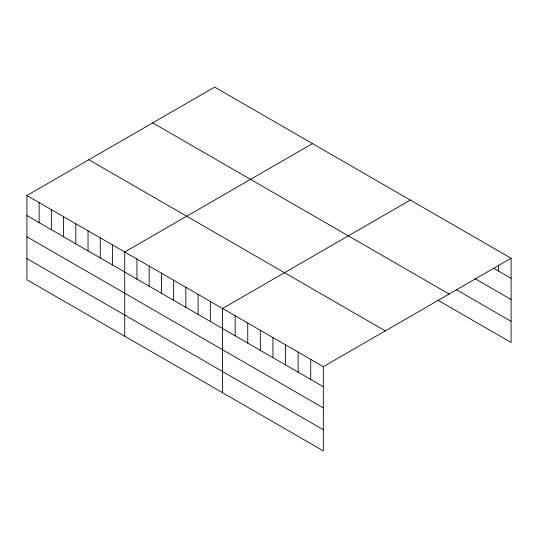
<?xml version="1.0" encoding="UTF-8"?>
<svg xmlns="http://www.w3.org/2000/svg" width="538" height="538" viewBox="0 0 538 538"><rect width="100%" height="100%" fill="white"/><g stroke="black" fill="none" stroke-linecap="round" stroke-linejoin="round"><path stroke-width="0.81" d="M26.9 195.523L323.331 366.66L323.331 450.884L26.9 279.747L26.9 195.523L214.669 87.116L511.1 258.253L511.1 342.477L437.609 300.049M312.491 143.592L124.722 251.999L124.722 336.223M410.312 200.069L222.544 308.476L222.544 392.7M323.331 366.66L511.1 258.253M493.602 268.213L511.1 278.321M474.704 278.476L511.1 299.491M456.506 289.787L511.1 321.307M152.705 122.886L449.136 294.03M88.864 159.746L385.295 330.89M26.9 215.583L323.331 386.728M26.9 236.76L323.331 407.898M26.9 258.57L323.331 429.714M498.504 265.194L498.504 271.044M310.729 359.391L310.729 379.451M298.133 352.114L298.133 372.182M285.537 344.845L285.537 364.905M272.934 337.568L272.934 357.635M260.338 330.298L260.338 350.359M247.742 323.022L247.742 343.083M235.14 315.752L235.14 335.813M210.318 301.414L210.318 321.475M198.085 294.353L198.085 314.421M185.859 287.299L185.859 307.359M173.633 280.237L173.633 300.298M161.407 273.176L161.407 293.237M149.174 266.115L149.174 286.182M136.948 259.06L136.948 279.121M112.496 244.938L112.496 264.999M100.263 237.877L100.263 257.944M88.037 230.822L88.037 250.883M75.811 223.761L75.811 243.822M63.585 216.7L63.585 236.76M51.352 209.638L51.352 229.706M39.126 202.584L39.126 222.645"/></g></svg>
